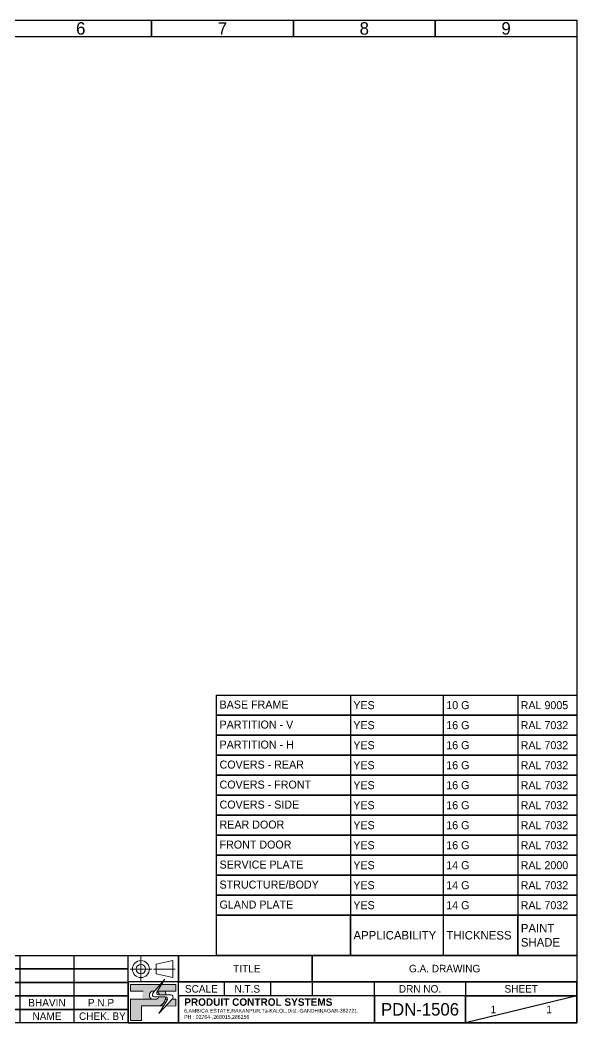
# Model space of a CAD drawing. Header units: millimetres. Extents: x 220 to 17327, y -3706 to 4194.
# Drawn here: x 3665 to 5893, y 183 to 4194 of the extents above; entities that cross this region are included whole.
import ezdxf

# ---------------------------------------------------------------- set-up
doc = ezdxf.new("R2010")
doc.units = ezdxf.units.MM
doc.layers.add('EPLAN201', color=73, linetype='Continuous', lineweight=35)
doc.styles.add('ROCKWELL', font='')
doc.styles.get('ROCKWELL').set_extended_font_data('Rockwell')

# ---------------------------------------------------------------- blocks, each defined once
blk = doc.blocks.new('G$C1CF5D73E')
at = {"layer": 'EPLAN201', "linetype": 'Continuous', "lineweight": 5, "ltscale": 4, "true_color": 0x333333}
h = blk.add_hatch(color=250, dxfattribs=at)
h.set_gradient(color1=(51, 51, 51), color2=(0, 0, 0), name='INVSPHERICAL')
h.paths.add_polyline_path([(0, 143.6), (0, 117.1), (50.2, 117.1, -0.14751), (68.1, 143.6)])
h.paths.add_polyline_path([(43.5, 57.8), (119, 57.8, 0.216291), (141.5, 94, 0.065042), (139.2, 94.3), (113.1, 94.3, -0.154944), (105.6, 85.4), (0, 85.4), (0, 0), (43.5, 0)])
h.paths.add_polyline_path([(141.9, 102, 0.074615), (139.3, 117.1), (107, 117.1), (106.5, 116.3, -0.287336), (114.6, 102)])
at = {"layer": 'EPLAN201', "linetype": 'Continuous', "lineweight": 5, "ltscale": 4, "true_color": 0xc0c0c0}
h = blk.add_hatch(color=9, dxfattribs=at)
h.set_gradient(color1=(192, 192, 192), color2=(181, 181, 181), one_color=1, tint=0.71, name='HEMISPHERICAL')
h.paths.add_polyline_path([(181.9, 143.6), (123.8, 143.6), (107, 117.1), (181.9, 117.1)])
h.paths.add_polyline_path([(119, 143.6), (68.1, 143.6, 0.30027), (49.9, 85.4), (85, 85.4, -0.603142), (85, 117.1), (95.5, 117.1), (96.6, 117.1)])
h.paths.add_polyline_path([(181.9, 85.4), (166.3, 85.4), (140.8, 57.6), (181.9, 57.8)])
h.paths.add_polyline_path([(146.8, 80.6, 0.141175), (148.2, 85.4), (139.6, 85.4, -0.171607), (119, 57.8), (132.5, 57.8)])
at = {"layer": 'EPLAN201', "color": 54, "linetype": 'Continuous', "lineweight": 5, "ltscale": 4}
for p, q in [((89.7, 109), (137.3, 165.2)), ((137.3, 165.2), (106, 115.8)), ((0, 143.6), (119, 143.6)), ((0, 143.6), (0, 117.1)), ((123.8, 143.6), (181.9, 143.6)), ((181.9, 143.6), (181.9, 117.1)), ((0, 117.1), (50.2, 117.1)), ((0, 85.4), (0, 0)), ((0, 85.4), (105.6, 85.4)), ((85, 117.1), (95.5, 117.1)), ((95.1, 94.3), (139.2, 94.3)), ((95.5, 117.1), (96.6, 117.1)), ((107, 117.1), (181.9, 117.1)), ((113.7, 102), (161.2, 102)), ((113.9, 28.2), (167.8, 86.9)), ((113.9, 28.2), (146.8, 80.6)), ((139.2, 85.4), (148.2, 85.4)), ((166.3, 85.4), (181.9, 85.4)), ((181.9, 85.4), (181.9, 57.8)), ((0, 0), (0, 62.2)), ((43.5, 0), (43.5, 57.8)), ((43.5, 57.8), (119, 57.8)), ((43.5, 0), (43.5, 57.8)), ((119, 57.8), (132.5, 57.8)), ((140.8, 57.6), (181.9, 57.8)), ((0, 0), (43.5, 0)), ((0, 0), (43.5, 0))]:
    blk.add_line(p, q, dxfattribs=at)
for centre, radius, start, end in [((93.3, 101.2), 17.9, 117.7977, 242.1816), ((96.6, 103.2), 8.97, 139.7476, 260.4775), ((113.7, 111), 8.97, 147.6004, 270), ((95.2, 101.7), 19.4, 302.3673, 337.5976), ((99.1, 102.7), 15.5, 357.4804, 61.6055), ((90.3, 100.7), 51.6, 303.7741, 352.5924), ((139.2, 85.4), 8.97, 327.8522, 90), ((90.3, 100.7), 51.6, 1.448, 18.5169), ((161.2, 93), 8.97, 317.4847, 90)]:
    blk.add_arc(centre, radius, start, end, dxfattribs=at)
blk = doc.blocks.new('G$C80D8A082')
at = {"color": 54, "ltscale": 5}
for p, q in [((256.6, 54), (256.6, 0)), ((1291, 54), (1291, 0)), ((1493.6, 54), (1493.6, 0)), ((2390.8, 54), (2390.8, 0)), ((2554, 54), (2554, 0)), ((3201, 54), (3201, 0)), ((3444.1, 54), (3444.1, 0)), ((3660.2, 54), (3660.2, 0))]:
    blk.add_line(p, q, dxfattribs=at)
blk.add_lwpolyline([(0, 54), (3876.3, 54), (3876.3, 0), (0, 0)], close=True, dxfattribs=at)
blk = doc.blocks.new('G$C677AE3EB')
at = {"color": 54, "ltscale": 5}
blk.add_line((907.1, 160.7), (907.1, 0), dxfattribs=at)
for points in [[(0, 160.7), (1441.9, 160.7), (1441.9, 0), (0, 0)], [(535.2, 160.7), (535.2, 160.7), (535.2, 0), (535.2, 0)], [(1204.9, 0), (1204.9, 0), (1204.9, 160.7), (1204.9, 160.7)]]:
    blk.add_lwpolyline(points, close=True, dxfattribs=at)
at = {"color": 54, "ltscale": 5, "char_height": 34, "attachment_point": 4}
for s, insert, width in [('{\\fRockwell|b0|i0|c0|p18; PAINT     \\P SHADE}', (1204.9, 80.4), 237.088), ('{\\fRockwell|b0|i0|c0|p18; APPLICABILITY}', (535.2, 80.4), 371.929), ('{\\fRockwell|b0|i0|c0|p18; THICKNESS}', (907.1, 80.4), 297.74)]:
    blk.add_mtext(s, dxfattribs=dict(at, insert=insert, width=width))
blk = doc.blocks.new('G$C8AE16B75')
at = {"color": 54, "ltscale": 5}
for p, q in [((535.2, 80), (535.2, 0)), ((907.1, 80), (907.1, 0)), ((1204.9, 80), (1204.9, 0))]:
    blk.add_line(p, q, dxfattribs=at)
blk.add_lwpolyline([(0, 80), (1441.9, 80), (1441.9, 0), (0, 0)], close=True, dxfattribs=at)
blk = doc.blocks.new('G$CD7E8E760')
at = {"layer": 'EPLAN201', "color": 54, "linetype": 'Continuous', "lineweight": 5, "ltscale": 4, "insert": (297.7, 40), "char_height": 32, "width": 237.088, "attachment_point": 4}
blk.add_mtext('{\\fRockwell|b0|i0|c0|p0; RAL 7032}', dxfattribs=at)

msp = doc.modelspace()

# ---------------------------------------------------------------- linework, layer by layer
at = {"color": 54, "ltscale": 5}
for p, q in [((4299.1, 347.2), (5892.8, 347.2)), ((4480.9, 347.2), (4480.9, 290.9)), ((4666.6, 347.2), (4666.6, 290.9)), ((5892.8, 290.9), (5447.1, 182.9))]:
    msp.add_line(p, q, dxfattribs=at)
for points in [[(220.1, 4194.2), (5892.8, 4194.2), (5892.8, 182.9), (220.1, 182.9)], [(3623.7, 4194.2), (4191, 4194.2), (4191, 4126.7), (3623.7, 4126.7)], [(4191, 4194.2), (4758.3, 4194.2), (4758.3, 4126.7), (4191, 4126.7)], [(4758.3, 4194.2), (5325.5, 4194.2), (5325.5, 4126.7), (4758.3, 4126.7)], [(5325.5, 4194.2), (5892.8, 4194.2), (5892.8, 4126.7), (5325.5, 4126.7)], [(4096.5, 453), (4299.1, 453), (4299.1, 347.2), (4096.5, 347.2)], [(4299.1, 453), (4833.9, 453), (4833.9, 347.2), (4299.1, 347.2)], [(4833.9, 453), (5892.8, 453), (5892.8, 347.2), (4833.9, 347.2)], [(4299.1, 347.2), (4096.5, 347.2), (4096.5, 182.9), (4299.1, 182.9)], [(4299.1, 347.2), (4833.9, 347.2), (4833.9, 290.9), (4299.1, 290.9)], [(5447.1, 290.9), (5082.4, 290.9), (5082.4, 347.2), (5447.1, 347.2)], [(5447.1, 290.9), (5892.8, 290.9), (5892.8, 347.2), (5447.1, 347.2)], [(4299.1, 182.9), (5082.4, 182.9), (5082.4, 290.9), (4299.1, 290.9)], [(5082.4, 182.9), (5447.1, 182.9), (5447.1, 290.9), (5082.4, 290.9)], [(5447.1, 182.9), (5892.8, 182.9), (5892.8, 290.9), (5447.1, 290.9)]]:
    msp.add_lwpolyline(points, close=True, dxfattribs=at)
at = {"layer": 'EPLAN201', "color": 1, "linetype": 'Continuous', "lineweight": 5, "ltscale": 4}
for p, q in [((4148.3, 448.3), (4148.3, 348.7)), ((4208.5, 417.3), (4276.1, 432.4)), ((4208.5, 417.3), (4208.5, 379.6)), ((4276.1, 364.5), (4276.1, 432.4)), ((4104.9, 398.5), (4191.6, 398.5)), ((4199, 398.5), (4285.6, 398.5)), ((4208.5, 379.6), (4276.1, 364.5))]:
    msp.add_line(p, q, dxfattribs=at)
for radius in [33.9, 18.8]:
    msp.add_circle((4148.3, 398.5), radius, dxfattribs=at)

# ---------------------------------------------------------------- block references
at = {"color": 54, "ltscale": 5}
for name, p in [('G$C8AE16B75', (4450.9, 1413.7)), ('G$C8AE16B75', (4450.9, 1333.7)), ('G$C8AE16B75', (4450.9, 1253.7)), ('G$C8AE16B75', (4450.9, 1173.7)), ('G$C8AE16B75', (4450.9, 1093.7)), ('G$C8AE16B75', (4450.9, 1013.7)), ('G$C8AE16B75', (4450.9, 933.7)), ('G$C8AE16B75', (4450.9, 853.7)), ('G$C8AE16B75', (4450.9, 773.7)), ('G$C8AE16B75', (4450.9, 693.7)), ('G$C8AE16B75', (4450.9, 613.7)), ('G$C677AE3EB', (4450.9, 453)), ('G$C80D8A082', (220.1, 399)), ('G$C80D8A082', (220.1, 344.9)), ('G$C80D8A082', (220.1, 290.9)), ('G$C1CF5D73E', (4106.5, 192.9)), ('G$C80D8A082', (220.1, 236.9)), ('G$C80D8A082', (220.1, 182.9))]:
    msp.add_blockref(name, p, dxfattribs=at)
at = {"color": 4, "ltscale": 5}
for p in [(5358, 1333.7), (5358, 1253.7), (5358, 1173.7), (5358, 1093.7), (5358, 1013.7), (5358, 933.7), (5358, 853.7), (5358, 693.7), (5358, 613.7)]:
    msp.add_blockref('G$CD7E8E760', p, dxfattribs=at)

# ---------------------------------------------------------------- texts
at = {"color": 54, "ltscale": 5, "attachment_point": 5}
for s, insert, char_height, width in [('{\\fRockwell|b0|i0|c0|p18;6}', (3907.4, 4160.5), 50, 567.266), ('{\\fRockwell|b0|i0|c0|p18;7}', (4474.6, 4160.5), 50, 567.266), ('{\\fRockwell|b0|i0|c0|p18;8}', (5041.9, 4160.5), 50, 567.266), ('{\\fRockwell|b0|i0|c0|p18;9}', (5609.2, 4160.5), 50, 567.266), ('{\\fRockwell|b0|i0|c0|p18; TITLE}', (4566.5, 400.1), 30, 534.804), ('{\\fRockwell|b0|i0|c0|p18;G.A. DRAWING}', (5363.3, 400.1), 30, 1058.942), ('{\\fRockwell|b0|i0|c0|p18;SCALE}', (4390, 319), 30, 181.856), ('{\\fRockwell|b0|i0|c0|p18;N.T.S}', (4573.8, 319), 30, 185.688), ('{\\fRockwell|b0|i0|c0|p18;DRN NO.}', (5264.8, 319), 30, 364.671), ('{\\fRockwell|b0|i0|c0|p18;SHEET}', (5669.9, 319), 30, 445.709), ('{\\fRockwell|b0|i0|c0|p18;BHAVIN}', (3772.3, 263.9), 30, 216.101), ('{\\fRockwell|b0|i0|c0|p18;P.N.P}', (3988.4, 263.9), 30, 216.101), ('{\\fRockwell|b0|i0|c0|p18;1}', (5558.5, 236.9), 30, 222.854), ('{\\fRockwell|b0|i0|c0|p18;1}', (5781.4, 236.9), 30, 222.854), ('{\\fRockwell|b0|i0|c0|p18;NAME}', (3772.3, 209.9), 30, 216.101), ('{\\fRockwell|b0|i0|c0|p18; CHEK. BY}', (3988.4, 209.9), 30, 216.101)]:
    msp.add_mtext(s, dxfattribs=dict(at, insert=insert, char_height=char_height, width=width))
at = {"color": 54, "width": 846.485, "attachment_point": 4}
for s, insert, char_height in [('{\\fRockwell|b1|i0|c0|p18;  PRODUIT CONTROL SYSTEMS}', (4299.1, 266.1), 30), ('{\\fRockwell|b0|i0|c0|p18;  6,AMBICA ESTATE,RAKANPUR,Ta-KALOL,Dist.-GANDHINAGAR-382721. \\P  PH : 02764-,268015,286256}', (4309.8, 217.9), 15)]:
    msp.add_mtext(s, dxfattribs=dict(at, insert=insert, char_height=char_height))
at = {"color": 54, "ltscale": 5, "insert": (5264.8, 236.9), "char_height": 50, "width": 364.671, "attachment_point": 5, "style": 'ROCKWELL'}
msp.add_mtext('{\\C1;PDN-1506}', dxfattribs=at)
at = {"layer": 'EPLAN201', "color": 54, "linetype": 'Continuous', "lineweight": 5, "ltscale": 4, "char_height": 32, "attachment_point": 4}
for s, insert, width in [('{\\fRockwell|b0|i0|c0|p18; BASE FRAME}', (4450.9, 1456.1), 535.19), ('{\\fRockwell|b0|i0|c0|p0; YES}', (4986, 1453.7), 371.929), ('{\\fRockwell|b0|i0|c0|p0; 10 G}', (5358, 1453.7), 297.74), ('{\\fRockwell|b0|i0|c0|p0;\\C1; RAL 9005}', (5655.7, 1453.7), 237.088), ('{\\fRockwell|b0|i0|c0|p18; PARTITION - V}', (4450.9, 1376.1), 535.19), ('{\\fRockwell|b0|i0|c0|p0; YES}', (4986, 1373.7), 371.929), ('{\\fRockwell|b0|i0|c0|p0; 16 G}', (5358, 1373.7), 297.74), ('{\\fRockwell|b0|i0|c0|p18; PARTITION - H}', (4450.9, 1296.1), 535.19), ('{\\fRockwell|b0|i0|c0|p0; YES}', (4986, 1293.7), 371.929), ('{\\fRockwell|b0|i0|c0|p0; 16 G}', (5358, 1293.7), 297.74), ('{\\fRockwell|b0|i0|c0|p18; COVERS - REAR}', (4450.9, 1216.1), 535.19), ('{\\fRockwell|b0|i0|c0|p0; YES}', (4986, 1213.7), 371.929), ('{\\fRockwell|b0|i0|c0|p0; 16 G}', (5358, 1213.7), 297.74), ('{\\fRockwell|b0|i0|c0|p18; COVERS - FRONT}', (4450.9, 1136.1), 535.19), ('{\\fRockwell|b0|i0|c0|p0; YES}', (4986, 1133.7), 371.929), ('{\\fRockwell|b0|i0|c0|p0; 16 G}', (5358, 1133.7), 297.74), ('{\\fRockwell|b0|i0|c0|p18; COVERS - SIDE}', (4450.9, 1056.1), 535.19), ('{\\fRockwell|b0|i0|c0|p0; YES}', (4986, 1053.7), 371.929), ('{\\fRockwell|b0|i0|c0|p0; 16 G}', (5358, 1053.7), 297.74), ('{\\fRockwell|b0|i0|c0|p18; REAR DOOR}', (4450.9, 976.1), 535.19), ('{\\fRockwell|b0|i0|c0|p0; YES}', (4986, 973.7), 371.929), ('{\\fRockwell|b0|i0|c0|p0; 16 G}', (5358, 973.7), 297.74), ('{\\fRockwell|b0|i0|c0|p18; FRONT DOOR}', (4450.9, 896.1), 535.19), ('{\\fRockwell|b0|i0|c0|p0; YES}', (4986, 893.7), 371.929), ('{\\fRockwell|b0|i0|c0|p0; 16 G}', (5358, 893.7), 297.74), ('{\\fRockwell|b0|i0|c0|p18; SERVICE PLATE}', (4450.9, 816.1), 535.19), ('{\\fRockwell|b0|i0|c0|p0; YES}', (4986, 813.7), 371.929), ('{\\fRockwell|b0|i0|c0|p0; 14 G}', (5358, 813.7), 297.74), ('{\\fRockwell|b0|i0|c0|p0;\\C40; RAL 2000}', (5655.7, 813.7), 237.088), ('{\\fRockwell|b0|i0|c0|p18; STRUCTURE/BODY}', (4450.9, 736.1), 535.19), ('{\\fRockwell|b0|i0|c0|p0; YES}', (4986, 733.7), 371.929), ('{\\fRockwell|b0|i0|c0|p0; 14 G}', (5358, 733.7), 297.74), ('{\\fRockwell|b0|i0|c0|p18; GLAND PLATE}', (4450.9, 656.1), 535.19), ('{\\fRockwell|b0|i0|c0|p0; YES}', (4986, 653.7), 371.929), ('{\\fRockwell|b0|i0|c0|p0; 14 G}', (5358, 653.7), 297.74)]:
    msp.add_mtext(s, dxfattribs=dict(at, insert=insert, width=width))

doc.saveas('drawing.dxf')
